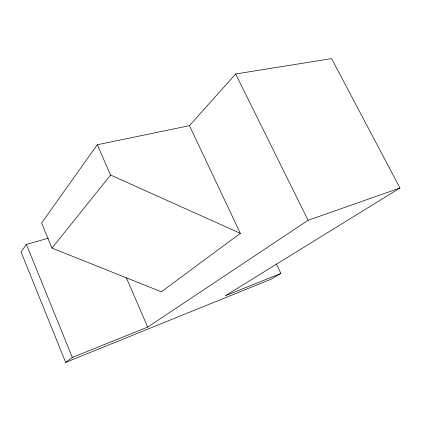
<?xml version="1.0" encoding="UTF-8"?>
<svg xmlns="http://www.w3.org/2000/svg" width="421" height="421" viewBox="0 0 421 421"><rect width="100%" height="100%" fill="white"/><g stroke="black" fill="none" stroke-linecap="round" stroke-linejoin="round"><path stroke-width="0.63" d="M48.436 238.165L26.391 244.427L21.05 251.937L65.65 362.397L271.308 279.107L280.891 273.418L276.371 263.972M189.455 125.653L97.246 144.756L41.6 223.035L51.967 248.095L161.338 291.785L240.354 233.35L189.455 125.653L235.66 73.98L331.59 58.603L399.95 187.992L225.098 295.895L280.891 273.418M51.967 248.095L110.607 175.052L97.246 144.756M65.65 362.397L72.317 357.461L147.692 327.096L308.109 220.294L399.95 187.992M110.607 175.052L240.354 233.35M235.66 73.98L308.109 220.294M126.321 277.655L147.692 327.096M26.391 244.427L72.317 357.461"/></g></svg>
